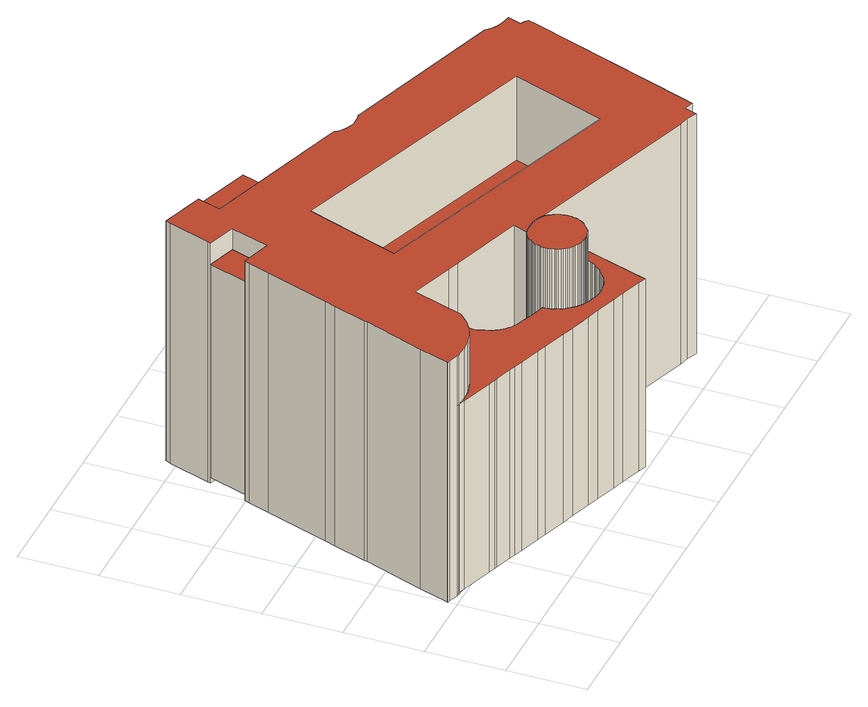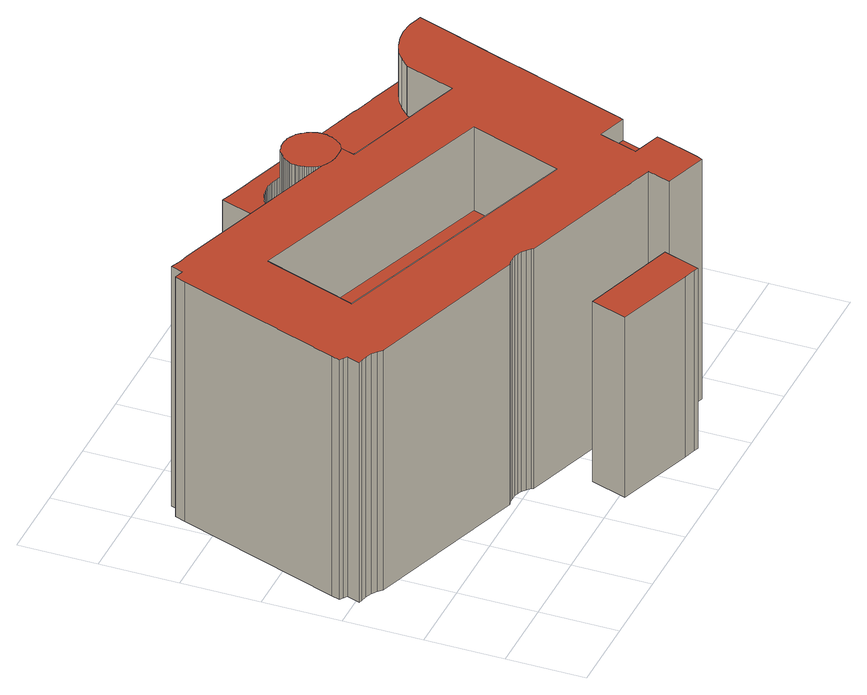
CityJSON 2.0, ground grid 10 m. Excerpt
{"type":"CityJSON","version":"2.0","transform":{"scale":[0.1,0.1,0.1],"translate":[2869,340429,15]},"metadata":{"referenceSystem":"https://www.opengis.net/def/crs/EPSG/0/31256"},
"CityObjects":{
"building1":{"type":"Building","children":["building1-1","building1-2","building1-3","building1-4","building1-5","building1-6"]},
"building1-1":{"type":"BuildingPart","attributes":{"Blattnummer":"105080","HoeheDach":"42","HoeheGrund":"16","NiedrigsteTraufeDesGebaeudes":"42","roofType":"FLACHDACH","measuredHeight":26.21},"parents":["building1"],"geometry":[{"type":"Solid","lod":"2","boundaries":[[[[0,1,2,3,4,5,6,7,8,9,10,11,12,13,14,15,16,17,18,19,20,21,22,23,24,25,26,27,28,29,30,31,32,33,34,35,36,37,38,39,40,41,42,43,44,45,46,47,48,49,50,51,52,53,54,55,56,57,58,59,60,61,62,63,64,65,66,67,68,69,70,71,72,73,74,75,76,77,78,79,80,81,82,83,84,85,86,87,88,89,90,91,92,93,94,95,96,97,98,99,100,101,102,103,104,105,106,107,108,109]],[[110,111,112,113,114,115,116,117,118,119,120,121,122,123,124,125,126,127,128,129,130,131,132,133,134,135,136,137,138,139,140,141,142,143,144,145,146,147,148,149,150,151,152,153,154,155,156,157,158,159,160,161,162,163,164,165,166,167,168,169,170,171,172,173,174,175,176,177,178,179,180,181,182,183,184,185,186,187,188,189,190,191,192,193,194,195,196,197,198,199,200,201,202,203,204,205,206,207,208,209,210,211,212,213,214,215,216,217,218,219]],[[217,0,109,218]],[[216,1,0,217]],[[215,2,1,216]],[[214,3,2,215]],[[213,4,3,214]],[[212,5,4,213]],[[211,6,5,212]],[[210,7,6,211]],[[209,8,7,210]],[[208,9,8,209]],[[207,10,9,208]],[[206,11,10,207]],[[205,12,11,206]],[[204,13,12,205]],[[203,14,13,204]],[[202,15,14,203]],[[201,16,15,202]],[[200,17,16,201]],[[199,18,17,200]],[[198,19,18,199]],[[197,20,19,198]],[[196,21,20,197]],[[195,22,21,196]],[[194,23,22,195]],[[193,24,23,194]],[[192,25,24,193]],[[191,26,25,192]],[[190,27,26,191]],[[189,28,27,190]],[[188,29,28,189]],[[187,30,29,188]],[[186,31,30,187]],[[185,32,31,186]],[[184,33,32,185]],[[183,34,33,184]],[[182,35,34,183]],[[181,36,35,182]],[[180,37,36,181]],[[179,38,37,180]],[[178,39,38,179]],[[177,40,39,178]],[[176,41,40,177]],[[175,42,41,176]],[[174,43,42,175]],[[173,44,43,174]],[[172,45,44,173]],[[171,46,45,172]],[[170,47,46,171]],[[169,48,47,170]],[[168,49,48,169]],[[167,50,49,168]],[[166,51,50,167]],[[165,52,51,166]],[[164,53,52,165]],[[163,54,53,164]],[[162,55,54,163]],[[161,56,55,162]],[[160,57,56,161]],[[159,58,57,160]],[[158,59,58,159]],[[157,60,59,158]],[[156,61,60,157]],[[155,62,61,156]],[[154,63,62,155]],[[153,64,63,154]],[[152,65,64,153]],[[151,66,65,152]],[[150,67,66,151]],[[149,68,67,150]],[[148,69,68,149]],[[147,70,69,148]],[[146,71,70,147]],[[145,72,71,146]],[[144,73,72,145]],[[143,74,73,144]],[[142,75,74,143]],[[141,76,75,142]],[[140,77,76,141]],[[139,78,77,140]],[[138,79,78,139]],[[137,80,79,138]],[[136,81,80,137]],[[135,82,81,136]],[[134,83,82,135]],[[133,84,83,134]],[[132,85,84,133]],[[131,86,85,132]],[[130,87,86,131]],[[129,88,87,130]],[[128,89,88,129]],[[127,90,89,128]],[[126,91,90,127]],[[125,92,91,126]],[[124,93,92,125]],[[123,94,93,124]],[[122,95,94,123]],[[121,96,95,122]],[[120,97,96,121]],[[119,98,97,120]],[[118,99,98,119]],[[117,100,99,118]],[[116,101,100,117]],[[115,102,101,116]],[[114,103,102,115]],[[113,104,103,114]],[[112,105,104,113]],[[111,106,105,112]],[[110,107,106,111]],[[219,108,107,110]],[[218,109,108,219]]]],"semantics":{"surfaces":[{"type":"GroundSurface"},{"type":"RoofSurface","Dachneigung":"90.0","Dachorientierung":"-1.0","Flaeche":"175.36"},{"type":"WallSurface"}],"values":[[0,1,2,2,2,2,2,2,2,2,2,2,2,2,2,2,2,2,2,2,2,2,2,2,2,2,2,2,2,2,2,2,2,2,2,2,2,2,2,2,2,2,2,2,2,2,2,2,2,2,2,2,2,2,2,2,2,2,2,2,2,2,2,2,2,2,2,2,2,2,2,2,2,2,2,2,2,2,2,2,2,2,2,2,2,2,2,2,2,2,2,2,2,2,2,2,2,2,2,2,2,2,2,2,2,2,2,2,2,2,2,2]]}}]},
"building1-2":{"type":"BuildingPart","attributes":{"Blattnummer":"105080","HoeheDach":"46","HoeheGrund":"17","NiedrigsteTraufeDesGebaeudes":"46","roofType":"FLACHDACH","measuredHeight":29.63},"parents":["building1"],"geometry":[{"type":"Solid","lod":"2","boundaries":[[[[220,221,222,223]],[[224,225,226,227]],[[225,220,223,226]],[[224,221,220,225]],[[227,222,221,224]],[[226,223,222,227]]]],"semantics":{"surfaces":[{"type":"GroundSurface"},{"type":"RoofSurface","Dachneigung":"90.0","Dachorientierung":"-1.0","Flaeche":"20.14"},{"type":"WallSurface"}],"values":[[0,1,2,2,2,2]]}}]},
"building1-3":{"type":"BuildingPart","attributes":{"Blattnummer":"105080","HoeheDach":"49","HoeheGrund":"16","NiedrigsteTraufeDesGebaeudes":"49","roofType":"FLACHDACH","measuredHeight":33},"parents":["building1"],"geometry":[{"type":"Solid","lod":"2","boundaries":[[[[228,229,230,231,232,233,234,235,236,237,238,239,240,241,242,243,244,245,246,247,248,249,250,251,252,253,254,255,256,257,258,259,260,261,262,263,264,265,266,267,268,269,270,271,272,273,274,275,276,277,278,279,280,281,282,283,284,285,286,287,288,289,290,291,292,293,294,295,296,297,298,299,300]],[[301,302,303,304,305,306,307,308,309,310,311,312,313,314,315,316,317,318,319,320,321,322,323,324,325,326,327,328,329,330,331,332,333,334,335,336,337,338,339,340,341,342,343,344,345,346,347,348,349,350,351,352,353,354,355,356,357,358,359,360,361,362,363,364,365,366,367,368,369,370,371,372,373]],[[371,228,300,372]],[[370,229,228,371]],[[369,230,229,370]],[[368,231,230,369]],[[367,232,231,368]],[[366,233,232,367]],[[365,234,233,366]],[[364,235,234,365]],[[363,236,235,364]],[[362,237,236,363]],[[361,238,237,362]],[[360,239,238,361]],[[359,240,239,360]],[[358,241,240,359]],[[357,242,241,358]],[[356,243,242,357]],[[355,244,243,356]],[[354,245,244,355]],[[353,246,245,354]],[[352,247,246,353]],[[351,248,247,352]],[[350,249,248,351]],[[349,250,249,350]],[[348,251,250,349]],[[347,252,251,348]],[[346,253,252,347]],[[345,254,253,346]],[[344,255,254,345]],[[343,256,255,344]],[[342,257,256,343]],[[341,258,257,342]],[[340,259,258,341]],[[339,260,259,340]],[[338,261,260,339]],[[337,262,261,338]],[[336,263,262,337]],[[335,264,263,336]],[[334,265,264,335]],[[333,266,265,334]],[[332,267,266,333]],[[331,268,267,332]],[[330,269,268,331]],[[329,270,269,330]],[[328,271,270,329]],[[327,272,271,328]],[[326,273,272,327]],[[325,274,273,326]],[[324,275,274,325]],[[323,276,275,324]],[[322,277,276,323]],[[321,278,277,322]],[[320,279,278,321]],[[319,280,279,320]],[[318,281,280,319]],[[317,282,281,318]],[[316,283,282,317]],[[315,284,283,316]],[[314,285,284,315]],[[313,286,285,314]],[[312,287,286,313]],[[311,288,287,312]],[[310,289,288,311]],[[309,290,289,310]],[[308,291,290,309]],[[307,292,291,308]],[[306,293,292,307]],[[305,294,293,306]],[[304,295,294,305]],[[303,296,295,304]],[[302,297,296,303]],[[301,298,297,302]],[[373,299,298,301]],[[372,300,299,373]]]],"semantics":{"surfaces":[{"type":"GroundSurface"},{"type":"RoofSurface","Dachneigung":"90.0","Dachorientierung":"-1.0","Flaeche":"36.87"},{"type":"WallSurface"}],"values":[[0,1,2,2,2,2,2,2,2,2,2,2,2,2,2,2,2,2,2,2,2,2,2,2,2,2,2,2,2,2,2,2,2,2,2,2,2,2,2,2,2,2,2,2,2,2,2,2,2,2,2,2,2,2,2,2,2,2,2,2,2,2,2,2,2,2,2,2,2,2,2,2,2,2,2]]}}]},
"building1-4":{"type":"BuildingPart","attributes":{"Blattnummer":"105080","HoeheDach":"49","HoeheGrund":"16","NiedrigsteTraufeDesGebaeudes":"49","roofType":"FLACHDACH","measuredHeight":33.42},"parents":["building1"],"geometry":[{"type":"Solid","lod":"2","boundaries":[[[[374,375,376,377]],[[378,379,375,374]],[[380,381,382,383]],[[384,385,381,380]],[[386,387,385,384]],[[383,382,387,386]],[[388,389,390,391,392,393,394,395,396,397,398,399,400,401,402,403,404,405,406,407,408,409,410,411,412,413,414,415,416,417,418,419,420,421,422,423,424,425,426,427,428,429,430,431,432,433,434,435,436,437,438,439,440,441,442,443,444,445,446,447,448,376,375,379],[381,385,387,382]],[[377,449,450,451,452,453,454,455,456,457,458,459,460,461,462,463,464,465,466,467,468,469,470,471,472,473,474,475,476,477,478,479,480,481,482,483,484,485,486,487,488,489,490,491,492,493,494,495,496,497,498,499,500,501,502,503,504,505,506,507,508,509,378,374],[384,380,383,386]],[[509,388,379,378]],[[508,389,388,509]],[[507,390,389,508]],[[506,391,390,507]],[[505,392,391,506]],[[504,393,392,505]],[[503,394,393,504]],[[502,395,394,503]],[[501,396,395,502]],[[500,397,396,501]],[[499,398,397,500]],[[498,399,398,499]],[[497,400,399,498]],[[496,401,400,497]],[[495,402,401,496]],[[494,403,402,495]],[[493,404,403,494]],[[492,405,404,493]],[[491,406,405,492]],[[490,407,406,491]],[[489,408,407,490]],[[488,409,408,489]],[[487,410,409,488]],[[486,411,410,487]],[[485,412,411,486]],[[484,413,412,485]],[[483,414,413,484]],[[482,415,414,483]],[[481,416,415,482]],[[480,417,416,481]],[[479,418,417,480]],[[478,419,418,479]],[[477,420,419,478]],[[476,421,420,477]],[[475,422,421,476]],[[474,423,422,475]],[[473,424,423,474]],[[472,425,424,473]],[[471,426,425,472]],[[470,427,426,471]],[[469,428,427,470]],[[468,429,428,469]],[[467,430,429,468]],[[466,431,430,467]],[[465,432,431,466]],[[464,433,432,465]],[[463,434,433,464]],[[462,435,434,463]],[[461,436,435,462]],[[460,437,436,461]],[[459,438,437,460]],[[458,439,438,459]],[[457,440,439,458]],[[456,441,440,457]],[[455,442,441,456]],[[454,443,442,455]],[[453,444,443,454]],[[452,445,444,453]],[[451,446,445,452]],[[450,447,446,451]],[[449,448,447,450]],[[377,376,448,449]]]],"semantics":{"surfaces":[{"type":"WallSurface"},{"type":"GroundSurface"},{"type":"RoofSurface","Dachneigung":"90.0","Dachorientierung":"-1.0","Flaeche":"1246.71"}],"values":[[0,0,0,0,0,0,1,2,0,0,0,0,0,0,0,0,0,0,0,0,0,0,0,0,0,0,0,0,0,0,0,0,0,0,0,0,0,0,0,0,0,0,0,0,0,0,0,0,0,0,0,0,0,0,0,0,0,0,0,0,0,0,0,0,0,0,0,0,0,0]]}}]},
"building1-5":{"type":"BuildingPart","attributes":{"Blattnummer":"105080","HoeheDach":"38","HoeheGrund":"16","NiedrigsteTraufeDesGebaeudes":"38","roofType":"FLACHDACH","measuredHeight":21.7},"parents":["building1"],"geometry":[{"type":"Solid","lod":"2","boundaries":[[[[510,511,512,513]],[[514,515,516,517]],[[515,510,513,516]],[[514,511,510,515]],[[517,512,511,514]],[[516,513,512,517]]]],"semantics":{"surfaces":[{"type":"GroundSurface"},{"type":"RoofSurface","Dachneigung":"90.0","Dachorientierung":"-1.0","Flaeche":"449.57"},{"type":"WallSurface"}],"values":[[0,1,2,2,2,2]]}}]},
"building1-6":{"type":"BuildingPart","attributes":{"Blattnummer":"105080","HoeheDach":"42","HoeheGrund":"17","NiedrigsteTraufeDesGebaeudes":"42","roofType":"FLACHDACH","measuredHeight":25.08},"parents":["building1"],"geometry":[{"type":"Solid","lod":"2","boundaries":[[[[518,519,520,521,522,523]],[[524,525,526,527,528,529]],[[527,518,523,528]],[[526,519,518,527]],[[525,520,519,526]],[[524,521,520,525]],[[529,522,521,524]],[[528,523,522,529]]]],"semantics":{"surfaces":[{"type":"GroundSurface"},{"type":"RoofSurface","Dachneigung":"90.0","Dachorientierung":"-1.0","Flaeche":"62.88"},{"type":"WallSurface"}],"values":[[0,1,2,2,2,2,2,2]]}}]}
},
"vertices":[
[167,165,13],[166,162,13],[165,159,13],[165,156,13],[165,155,13],[164,153,13],[164,150,13],[164,146,13],[164,143,13],[165,140,13],[166,137,13],[167,134,13],[168,131,13],[169,128,13],[170,125,13],[172,123,13],[173,120,13],[175,118,13],[177,115,13],[179,113,13],[182,111,13],[184,109,13],[187,107,13],[190,105,13],[192,104,13],[195,103,13],[198,102,13],[213,96,13],[233,90,13],[233,87,13],[234,83,13],[234,80,13],[235,77,13],[237,74,13],[238,71,13],[239,68,13],[241,65,13],[243,63,13],[245,60,13],[247,58,13],[249,55,13],[252,53,13],[254,51,13],[257,49,13],[260,48,13],[263,46,13],[266,45,13],[269,44,13],[272,43,13],[275,42,13],[278,41,13],[281,41,13],[284,40,13],[288,40,13],[291,41,13],[294,41,13],[298,42,13],[301,42,13],[304,43,13],[307,44,13],[310,46,13],[313,47,13],[316,49,13],[318,51,13],[321,53,13],[323,55,13],[326,57,13],[328,59,13],[330,62,13],[332,65,13],[334,67,13],[335,70,13],[337,73,13],[338,76,13],[339,79,13],[340,82,13],[340,86,13],[341,89,13],[341,92,13],[341,95,13],[341,99,13],[359,93,13],[329,2,13],[319,6,13],[293,15,13],[277,20,13],[251,29,13],[235,34,13],[209,43,13],[193,48,13],[163,58,13],[151,62,13],[124,71,13],[112,75,13],[105,78,13],[83,85,13],[79,86,13],[70,89,13],[29,103,13],[17,107,13],[20,106,13],[34,105,13],[47,106,13],[61,110,13],[74,116,13],[85,124,13],[95,134,13],[96,135,13],[117,199,13],[172,180,13],[96,135,275],[95,134,275],[85,124,275],[74,116,275],[61,110,275],[47,106,275],[34,105,275],[20,106,275],[17,107,275],[29,103,275],[70,89,275],[79,86,275],[83,85,275],[105,78,275],[112,75,275],[124,71,275],[151,62,275],[163,58,275],[193,48,275],[209,43,275],[235,34,275],[251,29,275],[277,20,275],[293,15,275],[319,6,275],[329,2,275],[359,93,275],[341,99,275],[341,95,275],[341,92,275],[341,89,275],[340,86,275],[340,82,275],[339,79,275],[338,76,275],[337,73,275],[335,70,275],[334,67,275],[332,65,275],[330,62,275],[328,59,275],[326,57,275],[323,55,275],[321,53,275],[318,51,275],[316,49,275],[313,47,275],[310,46,275],[307,44,275],[304,43,275],[301,42,275],[298,42,275],[294,41,275],[291,41,275],[288,40,275],[284,40,275],[281,41,275],[278,41,275],[275,42,275],[272,43,275],[269,44,275],[266,45,275],[263,46,275],[260,48,275],[257,49,275],[254,51,275],[252,53,275],[249,55,275],[247,58,275],[245,60,275],[243,63,275],[241,65,275],[239,68,275],[238,71,275],[237,74,275],[235,77,275],[234,80,275],[234,83,275],[233,87,275],[233,90,275],[213,96,275],[198,102,275],[195,103,275],[192,104,275],[190,105,275],[187,107,275],[184,109,275],[182,111,275],[179,113,275],[177,115,275],[175,118,275],[173,120,275],[172,123,275],[170,125,275],[169,128,275],[168,131,275],[167,134,275],[166,137,275],[165,140,275],[164,143,275],[164,146,275],[164,150,275],[164,153,275],[165,155,275],[165,156,275],[165,159,275],[166,162,275],[167,165,275],[172,180,275],[117,199,275],
[154,439,18],[138,390,18],[101,402,18],[118,451,18],[138,390,315],[154,439,315],[118,451,315],[101,402,315],
[315,117,13],[316,115,13],[318,112,13],[319,110,13],[320,108,13],[321,105,13],[322,103,13],[322,100,13],[323,98,13],[323,95,13],[323,93,13],[323,90,13],[322,88,13],[322,85,13],[321,82,13],[320,80,13],[319,78,13],[317,75,13],[316,73,13],[314,71,13],[312,70,13],[310,68,13],[308,66,13],[306,65,13],[304,63,13],[302,62,13],[299,62,13],[297,61,13],[294,60,13],[291,60,13],[289,60,13],[286,60,13],[284,60,13],[281,61,13],[278,61,13],[276,62,13],[274,63,13],[271,65,13],[269,66,13],[267,67,13],[265,69,13],[263,71,13],[262,73,13],[260,75,13],[259,77,13],[257,80,13],[256,82,13],[256,84,13],[255,87,13],[254,89,13],[254,92,13],[254,95,13],[254,97,13],[254,100,13],[255,102,13],[256,105,13],[256,107,13],[258,110,13],[259,112,13],[260,114,13],[262,116,13],[263,118,13],[265,120,13],[267,122,13],[269,123,13],[272,125,13],[274,126,13],[279,127,13],[286,127,13],[294,127,13],[302,125,13],[309,122,13],[313,119,13],[302,125,343],[294,127,343],[286,127,343],[279,127,343],[274,126,343],[272,125,343],[269,123,343],[267,122,343],[265,120,343],[263,118,343],[262,116,343],[260,114,343],[259,112,343],[258,110,343],[256,107,343],[256,105,343],[255,102,343],[254,100,343],[254,97,343],[254,95,343],[254,92,343],[254,89,343],[255,87,343],[256,84,343],[256,82,343],[257,80,343],[259,77,343],[260,75,343],[262,73,343],[263,71,343],[265,69,343],[267,67,343],[269,66,343],[271,65,343],[274,63,343],[276,62,343],[278,61,343],[281,61,343],[284,60,343],[286,60,343],[289,60,343],[291,60,343],[294,60,343],[297,61,343],[299,62,343],[302,62,343],[304,63,343],[306,65,343],[308,66,343],[310,68,343],[312,70,343],[314,71,343],[316,73,343],[317,75,343],[319,78,343],[320,80,343],[321,82,343],[322,85,343],[322,88,343],[323,90,343],[323,93,343],[323,95,343],[323,98,343],[322,100,343],[322,103,343],[321,105,343],[320,108,343],[319,110,343],[318,112,343],[316,115,343],[315,117,343],[313,119,343],[309,122,343],
[187,175,344],[187,175,10],[280,144,10],[280,144,344],[172,180,344],[172,180,10],[220,369,344],[220,369,10],[554,252,10],[554,252,344],[178,250,344],[178,250,10],[512,132,344],[512,132,10],[117,199,10],[96,135,10],[95,134,10],[85,124,10],[74,116,10],[61,110,10],[47,106,10],[34,105,10],[20,106,10],[17,107,10],[5,111,10],[1,112,10],[1,113,10],[14,151,10],[41,227,10],[42,231,10],[56,273,10],[61,287,10],[89,368,10],[98,395,10],[101,402,10],[138,390,10],[154,439,10],[118,451,10],[119,455,10],[137,508,10],[140,515,10],[194,497,10],[185,467,10],[376,404,10],[377,401,10],[382,397,10],[387,393,10],[392,391,10],[398,389,10],[404,389,10],[410,389,10],[415,390,10],[626,320,10],[631,315,10],[638,310,10],[646,307,10],[654,305,10],[659,304,10],[653,287,10],[658,284,10],[662,281,10],[659,270,10],[585,60,10],[580,46,10],[568,50,10],[563,34,10],[549,40,10],[537,43,10],[313,119,10],[309,122,10],[302,125,10],[294,127,10],[286,127,10],[279,127,10],[274,126,10],[274,126,344],[279,127,344],[286,127,344],[294,127,344],[302,125,344],[309,122,344],[313,119,344],[537,43,344],[549,40,344],[563,34,344],[568,50,344],[580,46,344],[585,60,344],[659,270,344],[662,281,344],[658,284,344],[653,287,344],[659,304,344],[654,305,344],[646,307,344],[638,310,344],[631,315,344],[626,320,344],[415,390,344],[410,389,344],[404,389,344],[398,389,344],[392,391,344],[387,393,344],[382,397,344],[377,401,344],[376,404,344],[185,467,344],[194,497,344],[140,515,344],[137,508,344],[119,455,344],[118,451,344],[154,439,344],[138,390,344],[101,402,344],[98,395,344],[89,368,344],[61,287,344],[56,273,344],[42,231,344],[41,227,344],[14,151,344],[1,113,344],[1,112,344],[5,111,344],[17,107,344],[20,106,344],[34,105,344],[47,106,344],[61,110,344],[74,116,344],[85,124,344],[95,134,344],[96,135,344],[117,199,344],
[178,250,11],[220,369,11],[554,252,11],[512,132,11],[220,369,228],[178,250,228],[512,132,228],[554,252,228],
[244,548,15],[260,543,15],[360,509,15],[345,463,15],[223,503,15],[239,550,15],[345,463,266],[360,509,266],[260,543,266],[244,548,266],[239,550,266],[223,503,266]
]}
